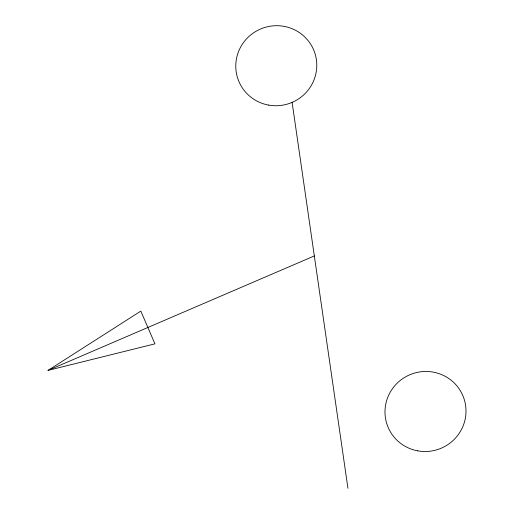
<?xml version="1.0" encoding="UTF-8"?>
<svg xmlns="http://www.w3.org/2000/svg" width="514" height="514" viewBox="0 0 514 514"><rect width="100%" height="100%" fill="white"/><g stroke="black" fill="none" stroke-linecap="round" stroke-linejoin="round"><path stroke-width="0.77" d="M48.02 370.401L140.817 311.105L154.945 343.847L48.02 370.401L314.324 255.94M292.106 102.389L347.946 488.3M417.702 450.849A40.58 39.938 -20.7 0 0 463.814 398.125A40.58 39.938 -20.7 0 0 394.97 385.506A40.58 39.938 -20.7 0 0 417.702 450.849M268.488 105.068A40.58 39.938 -20.7 0 0 314.6 52.351A40.58 39.938 -20.7 0 0 245.756 39.732A40.58 39.938 -20.7 0 0 268.488 105.068"/></g></svg>
